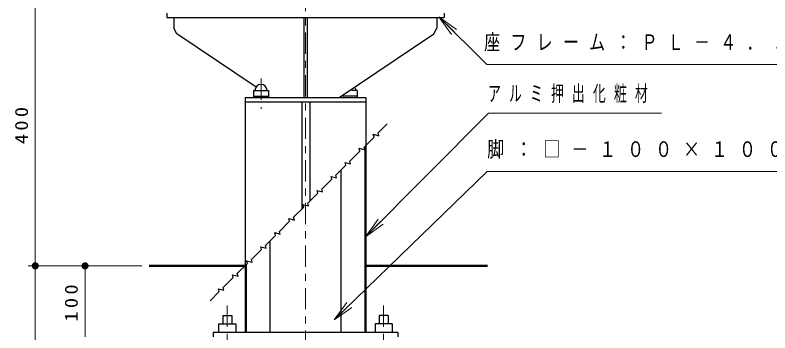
# Model space of a CAD drawing. Units: millimetres on the paper, scale 1:10. Extents: x -365 to 0, y 0 to 257.
# Drawn here: x -163.8 to -57.6, y 122.8 to 167.6 of the extents above; entities that cross this region are included whole.
import ezdxf

# ---------------------------------------------------------------- set-up
doc = ezdxf.new("R2010")
doc.units = ezdxf.units.MM
doc.linetypes.add('USER2', pattern=[6, 3, -1, 1, -1])
doc.layers.add('LY_1', color=7, linetype='Continuous', lineweight=25)
doc.styles.add('ＭＳ ゴシック', font='')
doc.styles.get('ＭＳ ゴシック').set_extended_font_data('MS Gothic')

# ---------------------------------------------------------------- blocks, each defined once
blk = doc.blocks.new('filled_dot')
at = {"color": 0, "linetype": 'Continuous', "lineweight": -2, "const_width": 1.25}
blk.add_lwpolyline([(-0.625, 0, 1), (0.625, 0, 1)], format="xyb", close=True, dxfattribs=at)

msp = doc.modelspace()

# ---------------------------------------------------------------- linework, layer by layer
at = {"layer": 'LY_1', "linetype": 'USER2', "lineweight": 13}
for p, q in [((-122.939, 177.131), (-122.939, 89.553)), ((-129.189, 158.629), (-129.189, 154.398))]:
    msp.add_line(p, q, dxfattribs=at)
at = {"layer": 'LY_1', "lineweight": 13}
for p, q in [((-160.939, 132.254), (-160.939, 172.254)), ((-104.155, 167.319), (-102.023, 165.209)), ((-104.155, 167.319), (-101.672, 165.564)), ((-102.375, 164.853), (-104.155, 167.319)), ((-114.482, 136.355), (-112.724, 138.837)), ((-114.482, 136.355), (-112.369, 138.485)), ((-112.014, 138.133), (-114.482, 136.355)), ((-145.939, 132.254), (-161.939, 132.254)), ((-160.939, 92.254), (-160.939, 132.254)), ((-153.939, 122.254), (-153.939, 132.254)), ((-118.913, 124.657), (-117.108, 127.105)), ((-118.913, 124.657), (-116.76, 126.746)), ((-116.412, 126.387), (-118.913, 124.657))]:
    msp.add_line(p, q, dxfattribs=at)
at = {"layer": 'LY_1'}
for p, q in [((-142.439, 167.854), (-142.439, 167.254)), ((-103.439, 167.854), (-103.439, 167.254)), ((-142.439, 167.254), (-103.439, 167.254)), ((-141.439, 167.254), (-141.439, 165.73)), ((-123.164, 167.254), (-123.164, 155.954)), ((-122.714, 167.254), (-122.714, 155.954)), ((-104.439, 167.254), (-104.439, 165.73)), ((-141.025, 164.95), (-141.439, 165.73)), ((-104.854, 164.95), (-104.439, 165.73)), ((-129.888, 157.438), (-141.025, 164.95)), ((-118.189, 155.954), (-104.854, 164.95)), ((-130.239, 156.954), (-128.139, 156.954)), ((-130.239, 156.954), (-130.239, 155.954)), ((-130.239, 156.154), (-128.139, 156.154)), ((-128.139, 156.954), (-128.139, 155.954)), ((-117.739, 156.089), (-117.739, 155.954)), ((-115.639, 156.154), (-117.643, 156.154)), ((-115.639, 156.954), (-116.457, 156.954)), ((-115.639, 156.954), (-115.639, 155.954)), ((-131.439, 155.954), (-131.439, 122.854)), ((-131.439, 155.954), (-114.439, 155.954)), ((-131.439, 155.354), (-114.439, 155.354)), ((-123.439, 155.354), (-123.439, 140.254)), ((-122.339, 155.354), (-122.339, 141.354)), ((-114.439, 155.954), (-114.439, 122.854)), ((-114.589, 149.104), (-114.589, 122.854)), ((-117.939, 145.754), (-117.939, 122.854)), ((-127.939, 135.754), (-127.939, 122.854)), ((-131.289, 132.404), (-131.289, 122.854)), ((-109.939, 122.859), (-135.939, 122.859)), ((-135.939, 122.854), (-135.939, 122.254)), ((-109.939, 122.854), (-109.939, 122.254))]:
    msp.add_line(p, q, dxfattribs=at)
at = {"layer": 'LY_1', "lineweight": 50}
for p, q in [((-144.939, 132.254), (-131.439, 132.254)), ((-114.439, 132.254), (-97.307, 132.254))]:
    msp.add_line(p, q, dxfattribs=at)
at = {"layer": 'LY_1', "color": 211, "linetype": 'USER2', "lineweight": 13}
for p, q in [((-133.939, 126.663), (-133.939, 109.225)), ((-111.939, 126.663), (-111.939, 109.225))]:
    msp.add_line(p, q, dxfattribs=at)
at = {"layer": 'LY_1', "color": 211}
for p, q in [((-134.574, 125.236), (-134.574, 124.089)), ((-134.574, 125.236), (-133.304, 125.236)), ((-133.304, 125.236), (-133.304, 124.089)), ((-111.304, 125.236), (-112.574, 125.236)), ((-112.574, 125.236), (-112.574, 124.089)), ((-111.304, 125.236), (-111.304, 124.089)), ((-135.149, 124.089), (-135.149, 122.859)), ((-135.149, 124.089), (-132.729, 124.089)), ((-132.729, 124.089), (-132.729, 122.902)), ((-110.729, 124.089), (-113.149, 124.089)), ((-113.149, 124.089), (-113.149, 122.902)), ((-110.729, 124.089), (-110.729, 122.859))]:
    msp.add_line(p, q, dxfattribs=at)
at = {"layer": 'LY_1', "lineweight": 13}
for points in [[(-104.155, 167.319), (-97.412, 160.644), (-46.283, 160.644)], [(-114.482, 136.355), (-97.198, 153.774), (-72.831, 153.774)], [(-118.913, 124.657), (-97.359, 145.566), (-24.831, 145.566)]]:
    msp.add_lwpolyline(points, dxfattribs=at)
at = {"layer": 'LY_1'}
msp.add_lwpolyline([(-136.353, 127.34), (-135.065, 128.629), (-135.168, 129.015), (-134.396, 128.808), (-134.499, 129.194), (-133.085, 130.608), (-133.188, 130.995), (-132.416, 130.788), (-132.519, 131.174), (-131.105, 132.588), (-131.209, 132.975), (-130.436, 132.768), (-130.539, 133.154), (-129.125, 134.568), (-129.229, 134.955), (-128.456, 134.748), (-128.559, 135.134), (-127.145, 136.548), (-127.249, 136.935), (-126.476, 136.728), (-126.579, 137.114), (-125.165, 138.528), (-125.269, 138.914), (-124.496, 138.707), (-124.6, 139.094), (-123.185, 140.508), (-123.289, 140.894), (-122.516, 140.687), (-122.62, 141.074), (-121.205, 142.488), (-121.309, 142.874), (-120.536, 142.667), (-120.64, 143.054), (-119.226, 144.468), (-119.329, 144.854), (-118.556, 144.647), (-118.66, 145.033), (-117.246, 146.448), (-117.349, 146.834), (-116.576, 146.627), (-116.68, 147.013), (-115.266, 148.428), (-115.369, 148.814), (-114.597, 148.607), (-114.7, 148.993), (-113.286, 150.407), (-113.389, 150.794), (-112.617, 150.587), (-112.72, 150.973), (-111.432, 152.262)], dxfattribs=at)
for centre, start, end in [((-129.189, 156.954), 359.99999, 179.99999), ((-116.689, 156.954), 0.00001, 25.20722)]:
    msp.add_arc(centre, 0.85, start, end, dxfattribs=at)

# ---------------------------------------------------------------- block references
at = {"layer": 'LY_1', "lineweight": 13, "xscale": 0.4, "yscale": 0.4, "rotation": 270}
for p in [(-160.939, 132.254), (-153.939, 132.254)]:
    msp.add_blockref('filled_dot', p, dxfattribs=at)

# ---------------------------------------------------------------- texts
at = {"layer": 'LY_1', "char_height": 2.199, "attachment_point": 4, "style": 'ＭＳ ゴシック'}
for s, insert in [('\\T1.64;\\W0.75;座フレーム：ＰＬ－４．５／ＰＬ－６', (-97.793, 163.644)), ('\\T1.64;\\W0.6;アルミ押出化粧材', (-97.247, 156.424)), ('\\T1.64;\\W0.8;脚：□－１００×１００×３．２／ＰＬ－６×７５ｗ', (-97.364, 148.566))]:
    msp.add_mtext(s, dxfattribs=dict(at, insert=insert))
at = {"layer": 'LY_1', "char_height": 1.833, "attachment_point": 8, "rotation": 90, "style": 'ＭＳ ゴシック'}
for s, insert in [('\\T1.33;\\W1.15;400', (-161.939, 152.254)), ('\\T1.33;\\W1.15;100', (-154.939, 127.254))]:
    msp.add_mtext(s, dxfattribs=dict(at, insert=insert))

doc.saveas('drawing.dxf')
